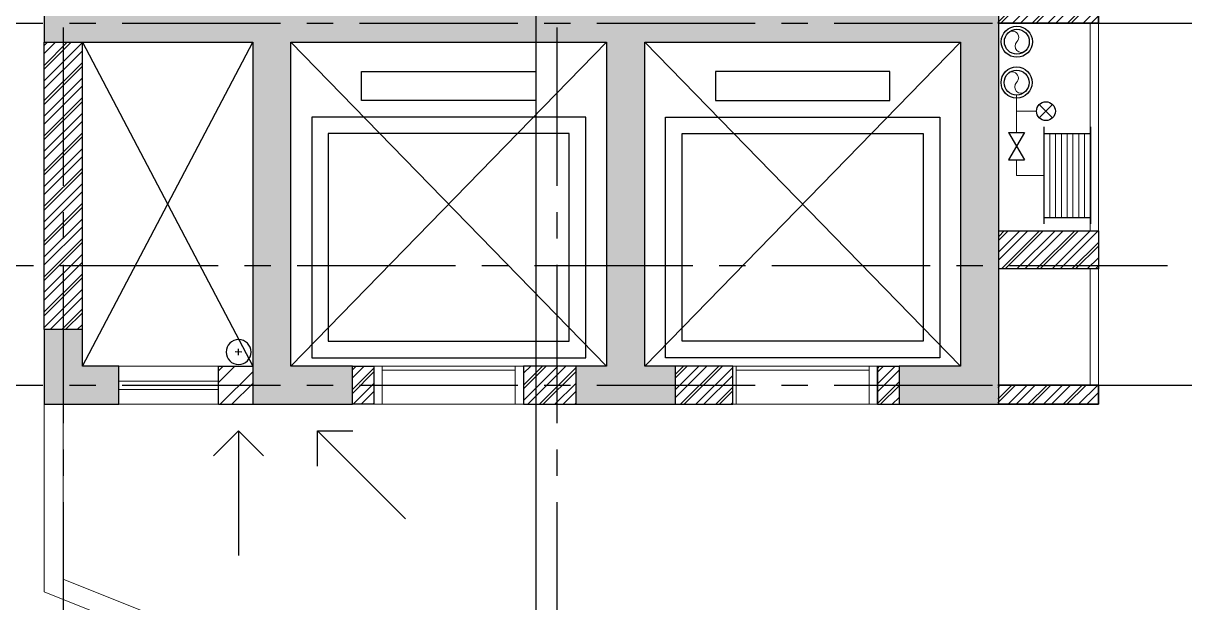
# Model space of a CAD drawing. Header units: millimetres. Extents: x -2409243 to -2334937, y -643723 to -441957.
# Drawn here: x -2362531 to -2355540, y -543162 to -539672 of the extents above; entities that cross this region are included whole.
import ezdxf

# ---------------------------------------------------------------- set-up
doc = ezdxf.new("R2010")
doc.units = ezdxf.units.MM
doc.header["$MEASUREMENT"] = 0
doc.linetypes.add('CENTER2', pattern=[28.574999999999996, 19.05, -3.174999999999999, 3.174999999999999, -3.174999999999999])
for name, color, linetype in [('A-Anno-Grid Lines', 154, 'Continuous'), ('A-Elevation', 4, 'Continuous'), ('A-Wall Patt', 8, 'Continuous'), ('S-Conc Patt', 9, 'Continuous')]:
    doc.layers.add(name, color=color, linetype=linetype)
for name, color, linetype, lineweight in [('A-Detail Lines', 8, 'Continuous', 25), ('A-Door', 4, 'Continuous', 9), ('A-DTLS-Elevation', 4, 'Continuous', 25), ('A-Ele Finish Layers', 6, 'Continuous', 18), ('A-Wall Ele', 3, 'Continuous', 20), ('A-Wall Sec', 1, 'Continuous', 30), ('A-WIN', 5, 'Continuous', 25), ('S-Concrete', 40, 'Continuous', 30), ('Wall HATCH', 8, 'Continuous', 15)]:
    doc.layers.add(name, color=color, linetype=linetype, lineweight=lineweight)
doc.layers.add('I-Furniture', color=7, linetype='Continuous', lineweight=25, true_color=0xd17000)
pattern_1 = [(45, (-1488689.318808021, -828223.2944552284), (-106.0660171779821, 106.0660171779821), []), (45, (-1488618.608130021, -828223.2944552284), (-106.0660171779821, 106.0660171779821), [])]
pattern_2 = [(45, (62569.39984688722, -187554.2053091642), (-106.0660171779821, 106.0660171779821), []), (45, (62640.11052488722, -187554.2053091642), (-106.0660171779821, 106.0660171779821), [])]

# ---------------------------------------------------------------- blocks, each defined once
blk = doc.blocks.new('Cols Residences')
h = blk.add_hatch(color=256)
h.paths.add_polyline_path([(-10431.56114828156, -1499.257303311024), (-10651.56114828156, -1499.257303311257)], flags=0)
edge = h.paths.add_edge_path()
edge.add_line((-10431.56114828161, -1269.257303311256), (-10881.56114828161, -1269.257303311256))
edge.add_line((-10881.56114828161, -1269.257303311256), (-10881.56114828156, -1499.257303311257))
h = blk.add_hatch(color=256)
edge = h.paths.add_edge_path(flags=17)
edge.add_line((-10881.56114828161, -1269.257303311256), (-10431.56114828161, -1269.25730331114))
edge.add_line((-10881.56114828156, -1269.257303311256), (-10881.56114828156, -1719.257303311256))
edge.add_line((-10881.56114828156, -1719.257303311256), (-10651.56114828156, -1719.257303311256))
edge.add_line((-10651.56114828156, -1719.257303311256), (-10651.56114828156, -1499.257303311257))
edge.add_line((-10651.56114828156, -1499.257303311257), (-10431.56114828156, -1499.257303311257))
edge.add_line((-10431.56114828161, -1269.257303311024), (-10431.56114828156, -1499.257303311024))
h.paths.add_polyline_path([(-10431.56114828156, -1499.257303311024), (-10651.56114828156, -1499.257303311257)], flags=0)
at = {"layer": 'S-Conc Patt'}
blk.add_hatch(color=256, dxfattribs=at).paths.add_polyline_path([(-10431.5611482815, -1269.257303311024), (-10881.5611482815, -1269.257303311024), (-10881.5611482815, -1719.257303311024), (-10651.5611482815, -1719.257303311024), (-10651.5611482815, -1499.257303311024), (-10431.5611482815, -1499.257303311024)], flags=17)
blk.add_hatch(color=256, dxfattribs=at).paths.add_polyline_path([(-8471.56114828243, -1269.257303311024), (-8701.5611482815, -1269.257303311024), (-8701.561148281733, -2524.257303311257), (-10881.5611482815, -2524.257303311257), (-10881.5611482815, -3124.257303311257), (-10651.5611482815, -3124.257303311257), (-10651.5611482815, -2754.257303311257), (-8701.56114828243, -2754.257303311257), (-8701.56114828243, -4654.257303311257), (-10651.56114828103, -4654.257303311257), (-10651.56114828103, -4469.257303311256), (-10881.56114828103, -4469.257303311256), (-10881.56114828103, -5069.257303311257), (-10651.56114828103, -5069.257303311257), (-10651.56114828103, -4884.257303311256), (-8701.56114828243, -4884.257303311256), (-8701.5611482815, -6784.257303311024), (-10651.5611482815, -6784.257303311024), (-10651.5611482815, -6414.257303311258), (-10881.5611482815, -6414.257303311258), (-10881.5611482815, -7014.257303311258), (-8471.56114828243, -7014.257303311258)])
at = {"layer": 'S-Concrete'}
for points in [[(-8471.56114828243, -1269.257303311024), (-8701.5611482815, -1269.257303311024), (-8701.561148281733, -2524.257303311257), (-10881.5611482815, -2524.257303311257), (-10881.5611482815, -3124.257303311257), (-10651.5611482815, -3124.257303311257), (-10651.5611482815, -2754.257303311257), (-8701.56114828243, -2754.257303311257), (-8701.56114828243, -4654.257303311257), (-10651.56114828103, -4654.257303311257), (-10651.56114828103, -4469.257303311256), (-10881.56114828103, -4469.257303311256), (-10881.56114828103, -5069.257303311257), (-10651.56114828103, -5069.257303311257), (-10651.56114828103, -4884.257303311256), (-8701.56114828243, -4884.257303311256), (-8701.5611482815, -6784.257303311024), (-10651.5611482815, -6784.257303311024), (-10651.5611482815, -6414.257303311258), (-10881.5611482815, -6414.257303311258), (-10881.5611482815, -7014.257303311258), (-8471.56114828243, -7014.257303311258), (-8471.56114828243, -1269.257303311024)], [(-10431.5611482815, -1269.257303311024), (-10881.5611482815, -1269.257303311024), (-10881.5611482815, -1719.257303311024), (-10651.5611482815, -1719.257303311024), (-10651.5611482815, -1499.257303311024), (-10431.5611482815, -1499.257303311024), (-10431.5611482815, -1269.257303311024)]]:
    blk.add_lwpolyline(points, dxfattribs=at)
blk = doc.blocks.new('Grid Residences')
at = {"layer": 'A-Anno-Grid Lines', "linetype": 'CENTER2', "ltscale": 50}
for p, q in [((-10046.56114828167, 2922.978533881833), (-10046.56114828161, -27704.42249789054)), ((-10766.56114828156, 2547.978533881949), (-10766.56114828156, -10441.25365557242)), ((-8586.561148282315, 2547.933843523963), (-8586.561148282315, -10441.25365557242)), ((12818.17248725664, -1384.25730331114), (-37818.04011461896, -1384.257303311489)), ((12818.17248725664, -4354.25730331114), (-37818.04011461896, -4354.25730331149))]:
    blk.add_line(p, q, dxfattribs=at)
blk = doc.blocks.new('Data Shaft Door')
at = {"layer": 'A-Door'}
for points in [[(-15745.00000000006, -10152.23583719309), (-15045.00000000006, -10152.23583719309)], [(-15745.00000000006, -10202.23583719309), (-15045.00000000006, -10202.23583719309)]]:
    blk.add_lwpolyline(points, dxfattribs=at)
blk = doc.blocks.new('Fire Hyd Shaft Door')
at = {"layer": 'A-Door'}
for points in [[(-14815.00000000005, -10152.23583719309), (-13565.00000000006, -10152.23583719309)], [(-14815.00000000005, -10202.23583719309), (-13565.00000000006, -10202.23583719309)]]:
    blk.add_lwpolyline(points, dxfattribs=at)
blk = doc.blocks.new('f h')
at = {"layer": 'A-WIN'}
for p, q in [((1010874.07182492, -78569.5797984855), (1010971.835498694, -78569.57979848562)), ((1010874.07182492, -78569.5797984855), (1010971.835498694, -78734.34588364139)), ((1010971.835498694, -78569.57979848562), (1010874.07182492, -78734.34588364151)), ((1011088.013132493, -78536.09547787847), (1011088.013132493, -79119.67305707687)), ((1011088.013132493, -78574.90916572325), (1011368.013092493, -78574.90916572312)), ((1011368.013092493, -78536.09547787857), (1011368.013092493, -79119.67305707687)), ((1010874.07182492, -78734.34588364151), (1010971.835498694, -78734.34588364139)), ((1011088.013132493, -79080.85936923242), (1011368.013092493, -79080.8593692322))]:
    blk.add_line(p, q, dxfattribs=at)
at = {"layer": 'A-WIN', "ltscale": 50}
for centre, radius in [((1010925.350132211, -78023.24024013418), 93.75), ((1010925.350132211, -78023.24024013418), 75), ((1010923.803244226, -78269.11066844268), 93.75), ((1010923.803244226, -78269.11066844268), 75)]:
    blk.add_circle(centre, radius, dxfattribs=at)
at = {"layer": 'A-WIN'}
blk.add_circle((1011100.248916052, -78441.18286097607), 56.63822130720364, dxfattribs=at)
at = {"layer": 'Wall HATCH'}
for p, q in [((1010922.953661807, -78569.57979848537), (1010922.953661807, -78343.90080410137)), ((1011140.298186413, -78401.13359061512), (1011060.199645691, -78481.23213133692)), ((1011140.298186413, -78481.2321313374), (1011060.199645691, -78401.13359061582)), ((1010922.953661807, -78441.1828609762), (1011043.610694745, -78441.1828609763)), ((1011123.013127493, -78574.909165723), (1011123.013127493, -79080.85936923232)), ((1011158.013122493, -78574.90916572325), (1011158.013122493, -79080.8593692322)), ((1011193.013117493, -78574.90916572325), (1011193.013117493, -79080.85936923232)), ((1011228.013112493, -78574.90916572325), (1011228.013112494, -79080.85936923232)), ((1011263.013107493, -78574.90916572312), (1011263.013107493, -79080.85936923232)), ((1011298.013102493, -78574.90916572312), (1011298.013102493, -79080.8593692322)), ((1011333.013097493, -78574.909165723), (1011333.013097493, -79080.8593692322)), ((1010922.953661807, -78827.88426747755), (1010922.953661807, -78734.34588364151)), ((1011088.013132493, -78827.88426747755), (1010922.953661807, -78827.88426747755))]:
    blk.add_line(p, q, dxfattribs=at)
at = {"layer": 'Wall HATCH', "ltscale": 50}
for centre in [(1010899.00696167, -77996.55152780411), (1010897.460073685, -78242.42195611262)]:
    blk.add_arc(centre, 37.5, 314.6266810665331, 134.6266810665331, dxfattribs=at)
at = {"layer": 'Wall HATCH'}
for centre in [(1010951.693302752, -78049.92895246425), (1010950.146414767, -78295.79938077275)]:
    blk.add_arc(centre, 37.5, 134.6266810665331, 314.6266810665331, dxfattribs=at)
blk = doc.blocks.new('Lift Door')
at = {"layer": 'A-Door'}
for p, q in [((-15830.00000000005, -5817.23583719309), (-15830.00000000005, -6617.235837193075)), ((-15625.00000000005, -6617.235837193075), (-15625.00000000005, -5817.23583719309)), ((-15600.00000000005, -6617.235837193075), (-15600.00000000005, -5817.23583719309))]:
    blk.add_line(p, q, dxfattribs=at)
for points in [[(-15830.00000000005, -5767.23583719309), (-15830.00000000005, -5817.23583719309), (-15600.00000000005, -5817.23583719309), (-15600.00000000005, -5767.23583719309)], [(-15830.00000000005, -6667.235837193075), (-15830.00000000005, -6617.235837193075), (-15600.00000000005, -6617.235837193075), (-15600.00000000005, -6667.235837193075)]]:
    blk.add_lwpolyline(points, dxfattribs=at)
blk = doc.blocks.new('Lift Room')
at = {"layer": 'A-Detail Lines'}
for p, q in [((-15630.00000000007, 122950.3379813184), (-13680.00000000007, 124850.3379813183)), ((-15630.00000000007, 124850.3379813183), (-13680.00000000007, 122950.3379813184))]:
    blk.add_line(p, q, dxfattribs=at)
blk.add_lwpolyline([(-15480.00000000008, 124625.3379813184), (-14230.00000000008, 124625.3379813184), (-14230.00000000008, 123175.3379813183), (-15480.00000000008, 123175.3379813183)], close=True, dxfattribs=at)
at = {"layer": 'A-Elevation'}
for points in [[(-15580.00000000008, 124725.3379813183), (-14130.00000000008, 124725.3379813183), (-14130.00000000008, 123075.3379813183), (-15580.00000000008, 123075.3379813183)], [(-13855.00000000007, 124425.3379813184), (-14030.00000000008, 124425.3379813184), (-14030.00000000008, 123375.3379813183), (-13855.00000000007, 123375.3379813183)]]:
    blk.add_lwpolyline(points, close=True, dxfattribs=at)
blk = doc.blocks.new('Shaft Door D')
at = {"layer": 'A-Wall Patt'}
h = blk.add_hatch(dxfattribs=at)
h.set_pattern_fill('ANSI32', color=256, scale=400, style=0)
h.set_pattern_definition([(45, (-9829.325311088469, 7062.978533881891), (-106.0660171779821, 106.0660171779821), []), (45, (-9758.614633088466, 7062.978533881891), (-106.0660171779821, 106.0660171779821), [])])
h.paths.add_polyline_path([(-9624.325311088469, 7292.978533881892), (-9829.325311088469, 7292.978533881892), (-9829.325311088469, 7062.978533881891), (-9624.325311088469, 7062.978533881891)])
at = {"layer": 'A-Door'}
for points in [[(-10429.32531108847, 7292.978533881892), (-9829.325311088469, 7292.978533881892)], [(-10429.32531108847, 7202.978533881891), (-9829.325311088469, 7202.978533881891)], [(-10429.32531108847, 7152.978533881891), (-9829.325311088469, 7152.978533881891)], [(-9829.325311088469, 7062.978533881891), (-10429.32531108847, 7062.978533881891)]]:
    blk.add_lwpolyline(points, dxfattribs=at)
at = {"layer": 'A-Wall Sec'}
for points in [[(-9829.325311088469, 7062.978533881891), (-9829.325311088469, 7292.978533881892), (-9624.325311088469, 7292.978533881892)], [(-9829.325311088469, 7062.978533881891), (-9624.325311088469, 7062.978533881891)]]:
    blk.add_lwpolyline(points, dxfattribs=at)
blk = doc.blocks.new('Garbaghe Chute cutout')
at = {"layer": 'A-Detail Lines'}
for points in [[(-836332.2976589759, 288436.1430589523), (-835307.2976589759, 286486.1430589523)], [(-836332.2976589763, 286486.1430589523), (-835307.2976589759, 288436.1430589521)]]:
    blk.add_lwpolyline(points, dxfattribs=at)
blk = doc.blocks.new('RW pipe')
at = {"layer": 'A-Detail Lines'}
for points in [[(-912762.8627371552, 292095.1890407079), (-912762.8627371552, 292055.1890407079)], [(-912742.862737155, 292075.1890407078), (-912782.8627371552, 292075.1890407078)]]:
    blk.add_lwpolyline(points, dxfattribs=at)
at = {"layer": 'A-DTLS-Elevation'}
blk.add_circle((-912762.8627371552, 292075.1890407079), 74.99999999999999, dxfattribs=at)
blk = doc.blocks.new('_Open90')
at = {"color": 0, "linetype": 'ByBlock', "lineweight": -2}
for p, q in [((-0.5, 0.5), (0, 0)), ((0, 0), (-1, 0)), ((0, 0), (-0.5, -0.5))]:
    blk.add_line(p, q, dxfattribs=at)
blk = doc.blocks.new('Leader')
at = {"layer": 'A-Detail Lines'}
blk.add_lwpolyline([(-866884.1632830976, 285459.343937374), (-866434.1918783496, 285459.3439373739)], dxfattribs=at)
at = {"layer": 'A-Detail Lines', "xscale": 300, "yscale": 300, "zscale": 300, "rotation": 180}
blk.add_blockref('_Open90', (-867184.1632830976, 285459.3439373739), dxfattribs=at)
blk = doc.blocks.new('10')
at = {"layer": 'A-Wall Patt'}
h = blk.add_hatch(dxfattribs=at)
h.set_pattern_fill('ANSI32', color=256, scale=400, style=0)
h.set_pattern_definition([(45, (-805130.1870558113, 101043.2031339277), (-106.0660171779821, 106.0660171779821), []), (45, (-805059.4763778113, 101043.2031339277), (-106.0660171779821, 106.0660171779821), [])])
h.paths.add_polyline_path([(-804801.1743549239, 101111.9377497877), (-805406.1743549234, 101111.9377497877), (-805406.1743549234, 100996.9377497877), (-804801.1743549239, 100996.9377497877)])
h = blk.add_hatch(dxfattribs=at)
h.set_pattern_fill('ANSI32', color=256, scale=400, style=0)
h.set_pattern_definition([(45, (-810947.8976964136, 100282.4080630206), (-106.0660171779821, 106.0660171779821), []), (45, (-810877.1870184136, 100282.4080630206), (-106.0660171779821, 106.0660171779821), [])])
h.paths.add_polyline_path([(-810916.1743549239, 100881.9377497877), (-811146.1743549234, 100881.9377497877), (-811146.1743549234, 99151.9377497877), (-810916.1743549239, 99151.9377497877)])
h = blk.add_hatch(dxfattribs=at)
h.set_pattern_fill('ANSI32', color=256, scale=400, style=0)
h.set_pattern_definition([(45, (-805410.1323629422, 99681.86468424555), (-106.0660171779821, 106.0660171779821), []), (45, (-805339.4216849422, 99681.86468424555), (-106.0660171779821, 106.0660171779821), [])])
h.paths.add_polyline_path([(-805401.1743549234, 99746.9377497877), (-805401.1743549234, 99516.9377497877), (-804801.1743549239, 99516.9377497877), (-804801.1743549239, 99746.9377497877)])
h = blk.add_hatch(dxfattribs=at)
h.set_pattern_fill('ANSI32', color=256, scale=400, style=0)
h.set_pattern_definition([(45, (-734113.0621345793, 91638.95921590645), (-106.0660171779821, 106.0660171779821), []), (45, (-734042.3514565793, 91638.95921590645), (-106.0660171779821, 106.0660171779821), [])])
h.paths.add_polyline_path([(-809291.1743549239, 98931.9377497877), (-809291.1743549234, 98701.9377497877), (-809161.1743549234, 98701.9377497877), (-809161.1743549234, 98931.9377497877)])
h = blk.add_hatch(dxfattribs=at)
h.set_pattern_fill('ANSI32', color=256, scale=400, style=0)
h.set_pattern_definition(pattern_2)
h.paths.add_polyline_path([(-807946.1743549234, 98701.9377497877), (-807946.1743549234, 98931.9377497877), (-808261.1743549234, 98931.9377497877), (-808261.1743549234, 98701.9377497877)])
h = blk.add_hatch(dxfattribs=at)
h.set_pattern_fill('ANSI32', color=256, scale=400, style=0)
h.set_pattern_definition(pattern_2)
h.paths.add_polyline_path([(-807346.1743549234, 98931.9377497877), (-807346.1743549234, 98701.9377497877), (-807001.1743549234, 98701.9377497877), (-807001.1743549234, 98931.9377497877)])
h = blk.add_hatch(dxfattribs=at)
h.set_pattern_fill('ANSI32', color=256, scale=400, style=0)
h.set_pattern_definition([(45, (-734263.0621345793, 91638.95921590645), (-106.0660171779821, 106.0660171779821), []), (45, (-734192.3514565793, 91638.95921590645), (-106.0660171779821, 106.0660171779821), [])])
h.paths.add_polyline_path([(-806001.1743549234, 98701.9377497877), (-806001.1743549234, 98931.9377497877), (-806131.1743549234, 98931.9377497877), (-806131.1743549234, 98701.9377497877)])
h = blk.add_hatch(dxfattribs=at)
h.set_pattern_fill('ANSI32', color=256, scale=400, style=0)
h.set_pattern_definition([(45, (25416.12330405228, -187554.2053091642), (-106.0660171779821, 106.0660171779821), []), (45, (25486.83398205228, -187554.2053091642), (-106.0660171779821, 106.0660171779821), [])])
h.paths.add_polyline_path([(-805406.1743549234, 98816.9377497877), (-805406.1743549234, 98701.9377497877), (-804801.1743549239, 98701.9377497877), (-804801.1743549239, 98816.9377497877)])
at = {"layer": 'S-Conc Patt'}
blk.add_hatch(color=256, dxfattribs=at).paths.add_polyline_path([(-811146.1743549239, 101111.9377497875), (-811146.1743549239, 100881.9377497884), (-809891.1743549237, 100881.9377497882), (-809891.1743549237, 98701.9377497884), (-809291.1743549237, 98701.9377497884), (-809291.1743549237, 98931.9377497884), (-809661.1743549237, 98931.9377497884), (-809661.1743549237, 100881.9377497875), (-807761.1743549237, 100881.9377497875), (-807761.1743549237, 98931.93774978886), (-807946.1743549237, 98931.93774978886), (-807946.1743549237, 98701.93774978886), (-807346.1743549237, 98701.93774978886), (-807346.1743549237, 98931.93774978886), (-807531.1743549237, 98931.93774978886), (-807531.1743549237, 100881.9377497875), (-805631.1743549239, 100881.9377497884), (-805631.1743549239, 98931.9377497884), (-806001.1743549237, 98931.9377497884), (-806001.1743549237, 98701.9377497884), (-805401.1743549237, 98701.9377497884), (-805401.1743549237, 101111.9377497875)])
blk.add_hatch(color=256, dxfattribs=at).paths.add_polyline_path([(-811146.1743549239, 99151.9377497884), (-811146.1743549239, 98701.9377497884), (-810696.1743549239, 98701.9377497884), (-810696.1743549239, 98931.9377497884), (-810916.1743549239, 98931.9377497884), (-810916.1743549239, 99151.9377497884)], flags=17)
at = {"layer": 'A-Wall Ele'}
for points in [[(-805636.1743549234, 95121.9377497891), (-805636.1743549234, 95360.50436024368), (-811146.1743549234, 97571.9377497877), (-811146.1743549234, 98701.9377497877)], [(-811031.1743549234, 98701.9377497877), (-811031.1743549234, 97649.69909952674), (-805521.1743549234, 95438.26570998225), (-805521.1743549234, 95121.9377497891)]]:
    blk.add_lwpolyline(points, dxfattribs=at)
at = {"layer": 'A-Wall Sec', "lineweight": 35}
for p, q in [((-804801.1743549239, 100996.9377497877), (-804801.1743549239, 101111.9377497877)), ((-805406.1743549234, 100996.9377497877), (-804801.1743549239, 100996.9377497877)), ((-806131.1743549234, 98931.9377497877), (-806131.1743549234, 98701.9377497877)), ((-804801.1743549239, 98816.9377497877), (-805406.1743549234, 98816.9377497877)), ((-804801.1743549239, 98701.9377497877), (-804801.1743549239, 98816.9377497877)), ((-805406.1743549234, 98701.9377497877), (-804801.1743549239, 98701.9377497877))]:
    blk.add_line(p, q, dxfattribs=at)
at = {"layer": 'A-Wall Sec'}
for p, q in [((-806131.1743549234, 98931.9377497877), (-806001.1743549234, 98931.9377497877)), ((-806131.1743549234, 98701.9377497877), (-806000.5011536032, 98701.9377497877))]:
    blk.add_line(p, q, dxfattribs=at)
for points in [[(-811146.1743549234, 99151.9377497877), (-811146.1743549234, 100881.9377497877)], [(-810916.1743549239, 99151.9377497877), (-810916.1743549239, 100881.9377497877)], [(-805401.1743549234, 99746.9377497877), (-804801.1743549239, 99746.9377497877), (-804801.1743549239, 99516.9377497877), (-805401.1743549234, 99516.9377497877)], [(-809291.1743549234, 98931.9377497877), (-809161.1743549234, 98931.9377497877), (-809161.1743549234, 98701.9377497877), (-809291.1743549234, 98701.9377497877)], [(-808261.1743549234, 98931.9377497877), (-808261.1743549234, 98701.9377497877), (-807946.1743549234, 98701.9377497877)], [(-807946.1743549234, 98931.9377497877), (-808261.1743549234, 98931.9377497877)], [(-807346.1743549234, 98701.9377497877), (-807001.1743549234, 98701.9377497877), (-807001.1743549234, 98931.9377497877), (-807346.1743549234, 98931.9377497877)]]:
    blk.add_lwpolyline(points, dxfattribs=at)
at = {"layer": 'S-Concrete'}
for points in [[(-811146.1743549239, 101111.9377497875), (-811146.1743549239, 100881.9377497884), (-809891.1743549237, 100881.9377497882), (-809891.1743549237, 98701.9377497884), (-809291.1743549237, 98701.9377497884), (-809291.1743549237, 98931.9377497884), (-809661.1743549237, 98931.9377497884), (-809661.1743549237, 100881.9377497875), (-807761.1743549237, 100881.9377497875), (-807761.1743549237, 98931.93774978886), (-807946.1743549237, 98931.93774978886), (-807946.1743549237, 98701.93774978886), (-807346.1743549237, 98701.93774978886), (-807346.1743549237, 98931.93774978886), (-807531.1743549237, 98931.93774978886), (-807531.1743549237, 100881.9377497875), (-805631.1743549239, 100881.9377497884), (-805631.1743549239, 98931.9377497884), (-806001.1743549237, 98931.9377497884), (-806001.1743549237, 98701.9377497884), (-805401.1743549237, 98701.9377497884), (-805401.1743549237, 101111.9377497875), (-811146.1743549239, 101111.9377497875)], [(-811146.1743549239, 99151.9377497884), (-811146.1743549239, 98701.9377497884), (-810696.1743549239, 98701.9377497884), (-810696.1743549239, 98931.9377497884), (-810916.1743549239, 98931.9377497884), (-810916.1743549239, 99151.9377497884), (-811146.1743549239, 99151.9377497884)]]:
    blk.add_lwpolyline(points, dxfattribs=at)
at = {"layer": 'A-Detail Lines'}
blk.add_blockref('Garbaghe Chute cutout', (25416.12330405228, -187554.2053091642), dxfattribs=at)
at = {"layer": 'A-Detail Lines', "xscale": -1, "rotation": 270}
blk.add_blockref('Lift Room', (-932611.512336242, 114561.9377497868), dxfattribs=at)
at = {"layer": 'A-Detail Lines'}
for name, p, rotation in [('Lift Room', (-682680.8363736053, 114561.9377497868), 90), ('Leader', (-398159.6107428076, -716500.101564704), 315), ('Leader', (-1095436.381656412, -768642.2246015607), 270)]:
    blk.add_blockref(name, p, dxfattribs=dict(at, rotation=rotation))
at = {"layer": 'A-Door', "rotation": 90}
for name, p in [('Fire Hyd Shaft Door', (-815003.4101921166, 114561.9377497877)), ('Data Shaft Door', (-815003.4101921166, 114561.9377497877)), ('Lift Door', (-814928.4101921166, 114531.9377497877)), ('Lift Door', (-812798.4101921166, 114531.9377497877))]:
    blk.add_blockref(name, p, dxfattribs=at)
at = {"layer": 'A-DTLS-Elevation', "xscale": -1, "rotation": 179.6023910865874}
blk.add_blockref('RW pipe', (104791.5743460481, 384750.9496941977), dxfattribs=at)
at = {"layer": 'A-Wall Patt'}
blk.add_blockref('Shaft Door D', (-800266.849043835, 91638.95921590552), dxfattribs=at)
at = {"layer": 'Wall HATCH'}
blk.add_blockref('f h', (-1816217.35580212, 178908.6894831388), dxfattribs=at)

msp = doc.modelspace()

# ---------------------------------------------------------------- hatches: boundary and pattern name
at = {"layer": 'A-Wall Patt'}
h = msp.add_hatch(dxfattribs=at)
h.set_pattern_fill('ANSI32', color=256, scale=400, style=0)
h.set_pattern_definition([(45, (-2356388.90571072, -539625.8860121365), (-106.0660171779821, 106.0660171779821), []), (45, (-2356318.19503272, -539625.8860121365), (-106.0660171779821, 106.0660171779821), [])])
h.paths.add_polyline_path([(-2356059.893009833, -539557.1513962764), (-2356664.893009832, -539557.1513962764), (-2356664.893009832, -539672.1513962764), (-2356059.893009833, -539672.1513962764)])
h = msp.add_hatch(dxfattribs=at)
h.set_pattern_fill('ANSI32', color=256, scale=400, style=0)
h.set_pattern_definition([(45, (-2362206.616351322, -540386.6810830436), (-106.0660171779821, 106.0660171779821), []), (45, (-2362135.905673322, -540386.6810830436), (-106.0660171779821, 106.0660171779821), [])])
h.paths.add_polyline_path([(-2362174.893009833, -539787.1513962764), (-2362404.893009832, -539787.1513962764), (-2362404.893009832, -541517.1513962764), (-2362174.893009833, -541517.1513962764)])
h = msp.add_hatch(dxfattribs=at)
h.set_pattern_fill('ANSI32', color=256, scale=400, style=0)
h.set_pattern_definition([(45, (-2356668.851017851, -540987.2244618186), (-106.0660171779821, 106.0660171779821), []), (45, (-2356598.140339851, -540987.2244618186), (-106.0660171779821, 106.0660171779821), [])])
h.paths.add_polyline_path([(-2356659.893009832, -540922.1513962764), (-2356659.893009832, -541152.1513962764), (-2356059.893009833, -541152.1513962764), (-2356059.893009833, -540922.1513962764)])
h = msp.add_hatch(dxfattribs=at)
h.set_pattern_fill('ANSI32', color=256, scale=400, style=0)
h.set_pattern_definition([(45, (-2285371.780789488, -549030.1299301577), (-106.0660171779821, 106.0660171779821), []), (45, (-2285301.070111488, -549030.1299301577), (-106.0660171779821, 106.0660171779821), [])])
h.paths.add_polyline_path([(-2360549.893009833, -541737.1513962764), (-2360549.893009832, -541967.1513962764), (-2360419.893009832, -541967.1513962764), (-2360419.893009832, -541737.1513962764)])
h = msp.add_hatch(dxfattribs=at)
h.set_pattern_fill('ANSI32', color=256, scale=400, style=0)
h.set_pattern_definition(pattern_1)
h.paths.add_polyline_path([(-2359204.893009832, -541967.1513962764), (-2359204.893009832, -541737.1513962764), (-2359519.893009832, -541737.1513962764), (-2359519.893009832, -541967.1513962764)])
h = msp.add_hatch(dxfattribs=at)
h.set_pattern_fill('ANSI32', color=256, scale=400, style=0)
h.set_pattern_definition(pattern_1)
h.paths.add_polyline_path([(-2358604.893009832, -541737.1513962764), (-2358604.893009832, -541967.1513962764), (-2358259.893009832, -541967.1513962764), (-2358259.893009832, -541737.1513962764)])
h = msp.add_hatch(dxfattribs=at)
h.set_pattern_fill('ANSI32', color=256, scale=400, style=0)
h.set_pattern_definition([(45, (-2285521.780789488, -549030.1299301577), (-106.0660171779821, 106.0660171779821), []), (45, (-2285451.070111488, -549030.1299301577), (-106.0660171779821, 106.0660171779821), [])])
h.paths.add_polyline_path([(-2357259.893009832, -541967.1513962764), (-2357259.893009832, -541737.1513962764), (-2357389.893009832, -541737.1513962764), (-2357389.893009832, -541967.1513962764)])
h = msp.add_hatch(dxfattribs=at)
h.set_pattern_fill('ANSI32', color=256, scale=400, style=0)
h.set_pattern_definition([(45, (-1525842.595350856, -828223.2944552284), (-106.0660171779821, 106.0660171779821), []), (45, (-1525771.884672856, -828223.2944552284), (-106.0660171779821, 106.0660171779821), [])])
h.paths.add_polyline_path([(-2356664.893009832, -541852.1513962764), (-2356664.893009832, -541967.1513962764), (-2356059.893009833, -541967.1513962764), (-2356059.893009833, -541852.1513962764)])

# ---------------------------------------------------------------- linework, layer by layer
at = {"layer": 'A-Wall Ele'}
for points in [[(-2356894.893009832, -545547.151396275), (-2356894.893009832, -545308.5847858205), (-2362404.893009832, -543097.1513962764), (-2362404.893009832, -541967.1513962764)], [(-2362289.893009832, -541967.1513962764), (-2362289.893009832, -543019.3900465374), (-2356779.893009832, -545230.8234360819), (-2356779.893009832, -545547.151396275)]]:
    msp.add_lwpolyline(points, dxfattribs=at)
at = {"layer": 'A-Wall Sec', "lineweight": 35}
for p, q in [((-2356059.893009833, -539672.1513962764), (-2356059.893009833, -539557.1513962764)), ((-2356664.893009832, -539672.1513962764), (-2356059.893009833, -539672.1513962764)), ((-2357389.893009832, -541737.1513962764), (-2357389.893009832, -541967.1513962764)), ((-2356059.893009833, -541852.1513962764), (-2356664.893009832, -541852.1513962764)), ((-2356059.893009833, -541967.1513962764), (-2356059.893009833, -541852.1513962764)), ((-2356664.893009832, -541967.1513962764), (-2356059.893009833, -541967.1513962764))]:
    msp.add_line(p, q, dxfattribs=at)
at = {"layer": 'A-Wall Sec'}
for p, q in [((-2357389.893009832, -541737.1513962764), (-2357259.893009832, -541737.1513962764)), ((-2357389.893009832, -541967.1513962764), (-2357259.219808512, -541967.1513962764))]:
    msp.add_line(p, q, dxfattribs=at)
for points in [[(-2362404.893009832, -541517.1513962764), (-2362404.893009832, -539787.1513962764)], [(-2362174.893009833, -541517.1513962764), (-2362174.893009833, -539787.1513962764)], [(-2356659.893009832, -540922.1513962764), (-2356059.893009833, -540922.1513962764), (-2356059.893009833, -541152.1513962764), (-2356659.893009832, -541152.1513962764)], [(-2360549.893009832, -541737.1513962764), (-2360419.893009832, -541737.1513962764), (-2360419.893009832, -541967.1513962764), (-2360549.893009832, -541967.1513962764)], [(-2359519.893009832, -541737.1513962764), (-2359519.893009832, -541967.1513962764), (-2359204.893009832, -541967.1513962764)], [(-2359204.893009832, -541737.1513962764), (-2359519.893009832, -541737.1513962764)], [(-2358604.893009832, -541967.1513962764), (-2358259.893009832, -541967.1513962764), (-2358259.893009832, -541737.1513962764), (-2358604.893009832, -541737.1513962764)]]:
    msp.add_lwpolyline(points, dxfattribs=at)
at = {"layer": 'I-Furniture'}
msp.add_line((-2359444.893009832, -536007.151396275), (-2359444.893009831, -551307.151396276), dxfattribs=at)

# ---------------------------------------------------------------- block references
at = {"layer": 'A-Anno-Grid Lines', "rotation": 90}
msp.add_blockref('Grid Residences', (-2363674.150313144, -531085.5902479943), dxfattribs=at)
at = {"layer": 'A-Detail Lines'}
msp.add_blockref('Garbaghe Chute cutout', (-1525842.595350856, -828223.2944552284), dxfattribs=at)
at = {"layer": 'A-Detail Lines', "xscale": -1, "rotation": 270}
msp.add_blockref('Lift Room', (-2483870.230991151, -526107.1513962774), dxfattribs=at)
at = {"layer": 'A-Detail Lines'}
for name, p, rotation in [('Lift Room', (-2233939.555028514, -526107.1513962774), 90), ('Leader', (-1949418.329397716, -1357169.190710768), 314.9999999997052), ('Leader', (-2646695.100311321, -1409311.313747625), 270)]:
    msp.add_blockref(name, p, dxfattribs=dict(at, rotation=rotation))
at = {"layer": 'A-Door', "rotation": 90}
for name, p in [('Fire Hyd Shaft Door', (-2366262.128847025, -526107.1513962764)), ('Data Shaft Door', (-2366262.128847025, -526107.1513962764)), ('Lift Door', (-2366187.128847025, -526137.1513962764)), ('Lift Door', (-2364057.128847025, -526137.1513962764))]:
    msp.add_blockref(name, p, dxfattribs=at)
at = {"layer": 'A-DTLS-Elevation', "xscale": -1, "rotation": 179.6023910865641}
msp.add_blockref('RW pipe', (-1446467.144308861, -255918.1394518664), dxfattribs=at)
at = {"layer": 'A-Ele Finish Layers'}
msp.add_blockref('10', (-1551258.718654909, -640669.0891460641), dxfattribs=at)
at = {"layer": 'A-Wall Patt'}
msp.add_blockref('Shaft Door D', (-2351525.567698744, -549030.1299301586), dxfattribs=at)
at = {"layer": 'S-Concrete', "rotation": 90}
msp.add_blockref('Cols Residences', (-2363674.150313144, -531085.5902479943), dxfattribs=at)
at = {"layer": 'Wall HATCH'}
msp.add_blockref('f h', (-3367476.074457028, -461760.3996629253), dxfattribs=at)

doc.saveas('drawing.dxf')
